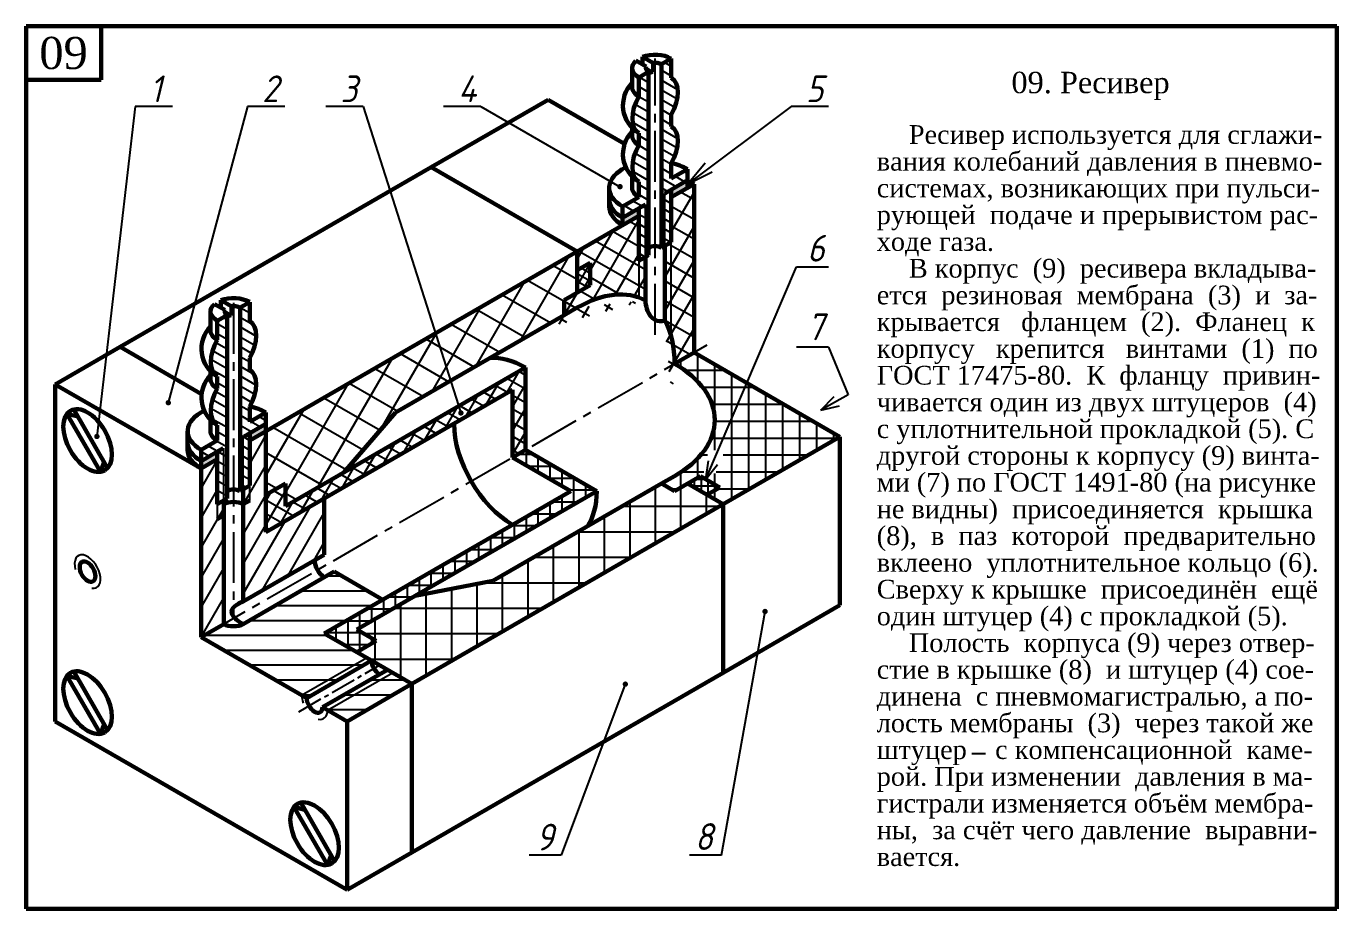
# Model space of a CAD drawing. Header units: millimetres. Extents: x -255 to 513, y 132 to 472.
# Drawn here: x -255 to -10, y 132 to 297 of the extents above; entities that cross this region are included whole.
import ezdxf

# ---------------------------------------------------------------- set-up
doc = ezdxf.new("R2010")
doc.units = ezdxf.units.MM
doc.header["$LTSCALE"] = 0.5
doc.linetypes.add('CENTER2', pattern=[28.575, 19.05, -3.175, 3.175, -3.175])
doc.linetypes.add('осевая2', pattern=[28.575, 19.05, -3.175, 3.175, -3.175])
doc.styles.get("Standard").update_dxf_attribs({"font": 'isocpeui.ttf', "width": 0.9})
doc.styles.add('стиль1', font='TIMES.TTF')
pattern_1 = [(150, (4, -14), (-0.79375, -1.374815), [])]

msp = doc.modelspace()

# ---------------------------------------------------------------- hatches: boundary and pattern name
at = {"lineweight": -3}
h = msp.add_hatch(dxfattribs=at)
h.set_pattern_fill('ANSI31', color=256, scale=0.5, angle=105, style=0)
h.set_pattern_definition(pattern_1)
edge = h.paths.add_edge_path()
edge.add_ellipse((-137.44, 273.09), major_axis=(-3, -5.2), ratio=0.57735, start_angle=450.6761, end_angle=539.4153)
edge.add_line((-134.41, 278.27), (-134.41, 280.51))
edge.add_ellipse((-137.44, 282.19), major_axis=(-3, -5.2), ratio=0.57735, start_angle=90.5847, end_angle=179.4153)
edge.add_line((-134.41, 287.37), (-134.41, 290.94))
edge.add_line((-134.41, 290.94), (-136.23, 289.89))
edge.add_line((-136.23, 289.89), (-136.23, 255.59))
edge.add_line((-136.23, 255.59), (-135.62, 255.94))
edge.add_line((-135.62, 255.94), (-135.62, 265.74))
edge.add_line((-135.62, 265.74), (-131.38, 268.19))
edge.add_line((-131.38, 268.19), (-131.38, 270.29))
edge.add_line((-131.38, 270.29), (-134.41, 268.54))
edge.add_line((-134.41, 268.54), (-134.41, 271.42))
edge.add_ellipse((-137.44, 266.79), major_axis=(-8.57, 0), ratio=0.57735, start_angle=225, end_angle=249.2614)
edge = h.paths.add_edge_path()
edge.add_line((-138.65, 288.49), (-140.47, 287.44))
edge.add_line((-140.47, 287.44), (-140.47, 283.87))
edge.add_ellipse((-137.44, 282.19), major_axis=(-3, -5.2), ratio=0.57735, start_angle=270.5847, end_angle=359.4153)
edge.add_line((-140.47, 277.01), (-140.47, 274.77))
edge.add_ellipse((-137.44, 273.09), major_axis=(-3, -5.2), ratio=0.57735, start_angle=270.5847, end_angle=359.4153)
edge.add_line((-140.47, 267.91), (-140.47, 265.04))
edge.add_line((-140.47, 265.04), (-143.5, 263.29))
edge.add_line((-143.5, 263.29), (-143.5, 261.19))
edge.add_line((-143.5, 261.19), (-139.26, 263.64))
edge.add_line((-139.26, 263.64), (-139.26, 253.84))
edge.add_line((-139.26, 253.84), (-138.65, 254.19))
edge.add_line((-138.65, 254.19), (-138.65, 288.49))
h.paths.add_polyline_path([(-139.26, 263.64), (-140.47, 262.94), (-140.47, 253.14), (-139.26, 253.84)])
h.paths.add_polyline_path([(-134.41, 266.44), (-135.62, 265.74), (-135.62, 255.94), (-134.41, 256.64)], flags=17)
h = msp.add_hatch(dxfattribs=at)
h.set_pattern_fill('ANSI37', angle=15, style=0)
h.set_pattern_definition([(60, (-285, 112), (-2.74963, 1.5875), []), (150, (-285, 112), (-1.5875, -2.74963), [])])
h.paths.add_polyline_path([(-134.41, 256.64), (-135.62, 255.94), (-135.62, 253.14), (-134.41, 253.84)], flags=17)
edge = h.paths.add_edge_path()
edge.add_line((-134.41, 253.84), (-135.62, 253.14))
edge.add_line((-135.62, 253.14), (-135.62, 242))
edge.add_ellipse((-151.99, 223.39), major_axis=(-12.86, -22.27), ratio=0.57735, start_angle=135, end_angle=160.8419, ccw=False)
edge.add_line((-133.8, 233.89), (-130.16, 235.99))
edge.add_line((-130.16, 235.99), (-130.16, 267.49))
edge.add_line((-130.16, 267.49), (-134.41, 265.04))
edge.add_line((-134.41, 265.04), (-134.41, 256.64))
edge.add_line((-134.41, 256.64), (-134.41, 253.84))
h.paths.add_polyline_path([(-140.47, 250.34), (-139.26, 251.04), (-139.26, 253.84), (-140.47, 253.14)], flags=17)
edge = h.paths.add_edge_path()
edge.add_line((-140.47, 253.14), (-140.47, 261.54))
edge.add_line((-140.47, 261.54), (-151.99, 254.89))
edge.add_line((-151.99, 254.89), (-151.99, 251.39))
edge.add_line((-151.99, 251.39), (-149.56, 252.79))
edge.add_line((-149.56, 252.79), (-149.56, 248.59))
edge.add_line((-149.56, 248.59), (-154.41, 245.79))
edge.add_line((-154.41, 245.79), (-154.41, 242.99))
edge.add_line((-154.41, 242.99), (-151.99, 244.39))
edge.add_ellipse((-151.99, 223.39), major_axis=(12.86, 22.27), ratio=0.57735, start_angle=0.573, end_angle=45, ccw=False)
edge.add_line((-139.26, 245.74), (-139.26, 251.04))
edge.add_line((-139.26, 251.04), (-140.47, 250.34))
edge.add_line((-140.47, 250.34), (-140.47, 253.14))
h = msp.add_hatch(color=7)
h.paths.add_polyline_path([(-140.47, 261.54), (-140.47, 262.94), (-143.5, 261.19), (-143.5, 259.79)])
h.paths.add_polyline_path([(-131.38, 266.79), (-131.38, 268.19), (-134.41, 266.44), (-134.41, 265.04)])
h = msp.add_hatch(dxfattribs=at)
h.set_pattern_fill('ANSI37', scale=1.5, angle=15, style=0)
h.set_pattern_definition([(60, (-285, 112), (-4.12445, 2.38125), []), (150, (-285, 112), (-2.38125, -4.12445), [])])
h.paths.add_polyline_path([(-154.41, 242.99), (-154.41, 245.79), (-151.99, 247.19), (-151.99, 254.89), (-210.18, 221.29), (-210.18, 209.39), (-206.55, 211.49), (-206.55, 207.29), (-195.64, 213.59), (-185.94, 224.79)])
h = msp.add_hatch(dxfattribs=at)
h.set_pattern_fill('ANSI37', scale=0.4, angle=15, style=0)
h.set_pattern_definition([(60, (-285, 112), (-1.099852, 0.635), []), (150, (-285, 112), (-0.635, -1.099852), [])])
h.paths.add_polyline_path([(-151.99, 247.19), (-149.56, 248.59), (-149.56, 252.79), (-151.99, 251.39)])
h = msp.add_hatch(dxfattribs=at)
h.set_pattern_fill('ANSI31', color=256, scale=0.5, angle=105, style=0)
h.set_pattern_definition(pattern_1)
edge = h.paths.add_edge_path()
edge.add_ellipse((-216.25, 227.59), major_axis=(-3, -5.2), ratio=0.57735, start_angle=450.6761, end_angle=539.4153)
edge.add_line((-213.22, 232.77), (-213.22, 235.01))
edge.add_ellipse((-216.25, 236.69), major_axis=(-3, -5.2), ratio=0.57735, start_angle=90.5847, end_angle=179.4153)
edge.add_line((-213.22, 241.87), (-213.22, 244.84))
edge.add_line((-213.22, 244.84), (-213.48, 245.29))
edge.add_line((-213.48, 245.29), (-215.03, 244.39))
edge.add_line((-215.03, 244.39), (-215.03, 210.09))
edge.add_line((-215.03, 210.09), (-213.22, 211.14))
edge.add_line((-213.22, 211.14), (-213.22, 220.92))
edge.add_line((-213.22, 220.92), (-210.18, 222.69))
edge.add_line((-210.18, 222.69), (-210.18, 224.79))
edge.add_line((-210.18, 224.79), (-213.22, 223.04))
edge.add_line((-213.22, 223.04), (-213.22, 225.92))
edge.add_ellipse((-216.25, 221.29), major_axis=(-8.57, 0), ratio=0.57735, start_angle=225, end_angle=249.2614)
edge = h.paths.add_edge_path()
edge.add_line((-217.46, 242.99), (-219.28, 241.94))
edge.add_line((-219.28, 241.94), (-219.28, 238.37))
edge.add_ellipse((-216.25, 236.69), major_axis=(-3, -5.2), ratio=0.57735, start_angle=270.5847, end_angle=359.4153)
edge.add_line((-219.28, 231.51), (-219.28, 229.27))
edge.add_ellipse((-216.25, 227.59), major_axis=(-3, -5.2), ratio=0.57735, start_angle=270.5847, end_angle=359.4153)
edge.add_line((-219.28, 222.41), (-219.28, 219.54))
edge.add_line((-219.28, 219.54), (-222.31, 217.79))
edge.add_line((-222.31, 217.79), (-222.31, 215.69))
edge.add_line((-222.31, 215.69), (-219.28, 217.44))
edge.add_line((-219.28, 217.44), (-219.28, 207.72))
edge.add_line((-219.28, 207.72), (-219.25, 207.66))
edge.add_line((-219.25, 207.66), (-217.46, 208.69))
edge.add_line((-217.46, 208.69), (-217.46, 242.99))
h = msp.add_hatch(dxfattribs=at)
h.set_pattern_fill('ANSI31', scale=0.7, angle=15, style=0)
h.set_pattern_definition([(60, (-252.62, 130.2916), (-1.92474, 1.11125), [])])
h.paths.add_polyline_path([(-206.55, 207.29), (-206.55, 211.49), (-210.18, 209.39), (-210.18, 202.39), (-164.11, 228.99), (-164.11, 216.39), (-161.69, 217.79), (-161.69, 233.19)])
h = msp.add_hatch(dxfattribs=at)
h.set_pattern_fill('ANSI31', scale=0.7, angle=105, style=0)
h.set_pattern_definition([(150, (-252.62, 130.2916), (-1.11125, -1.92474), [])])
h.paths.add_polyline_path([(-164.11, 228.99), (-164.11, 216.39), (-161.69, 217.79), (-161.69, 233.19), (-206.55, 207.29), (-206.55, 211.49), (-210.18, 209.39), (-210.18, 202.39)])
h = msp.add_hatch(color=7)
h.paths.add_polyline_path([(-210.18, 221.29), (-210.18, 222.69), (-213.22, 220.92), (-213.22, 219.54)])
h.paths.add_polyline_path([(-222.31, 215.69), (-222.31, 214.29), (-219.28, 216.04), (-219.28, 217.44)])
h = msp.add_hatch(dxfattribs=at)
h.set_pattern_fill('ANSI37', scale=0.7, angle=45, style=0)
h.set_pattern_definition([(90, (-252.62, 130.2916), (-2.2225, 5e-16), []), (180, (-252.62, 130.2916), (-5e-16, -2.2225), [])])
h.paths.add_polyline_path([(-148.35, 210.09), (-161.69, 217.79), (-164.11, 216.39), (-153.2, 210.09), (-199.27, 183.49), (-193.21, 179.99), (-189.57, 182.09), (-193.21, 184.19), (-182.3, 190.49)])
h = msp.add_hatch(dxfattribs=at)
h.set_pattern_fill('ANSI37', scale=1.5, angle=45, style=0)
h.set_pattern_definition([(90, (-285, 112), (-4.7625, 9e-16), []), (180, (-285, 112), (-9e-16, -4.7625), [])])
h.paths.add_polyline_path([(-124.71, 207.64), (-131.38, 211.49), (-133.8, 210.09), (-136.23, 211.49), (-167.75, 193.29), (-182.3, 190.49), (-193.21, 184.19), (-189.57, 182.09), (-193.21, 179.99), (-190.44, 178.39), (-182.91, 174.04)])
h = msp.add_hatch(dxfattribs=at)
h.set_pattern_fill('ANSI37', scale=0.4, angle=45, style=0)
h.set_pattern_definition([(90, (-285, 112), (-1.27, 2e-16), []), (180, (-285, 112), (-2e-16, -1.27), [])])
h.paths.add_polyline_path([(-127.74, 209.39), (-125.31, 210.79), (-128.95, 212.89), (-131.38, 211.49)])

# ---------------------------------------------------------------- linework, layer by layer
at = {"color": 7, "lineweight": 60}
for p, q in [((-255, 132), (-255, 297)), ((-255, 297), (-10, 297)), ((-241, 287), (-241, 297)), ((-10, 297), (-10, 132)), ((-141.73, 289.19), (-141.73, 285.62)), ((-141.01, 290.56), (-139.09, 289.45)), ((-139.8, 291.26), (-139.8, 289.86)), ((-137.88, 290.15), (-139.8, 291.26)), ((-134.41, 290.94), (-136.23, 289.89)), ((-136.23, 289.89), (-136.23, 255.59)), ((-134.41, 287.37), (-134.41, 290.94)), ((-255, 287), (-241, 287)), ((-138.65, 288.49), (-140.47, 287.44)), ((-140.47, 283.87), (-140.47, 287.44)), ((-138.65, 254.19), (-138.65, 288.49)), ((-179.27, 270.64), (-157.44, 283.24)), ((-157.44, 283.24), (-143.13, 274.98)), ((-134.41, 278.27), (-134.41, 280.51)), ((-141.73, 277.99), (-141.73, 276.55)), ((-140.47, 274.77), (-140.47, 277.01)), ((-237.46, 237.04), (-179.27, 270.64)), ((-179.27, 270.64), (-151.99, 254.89)), ((-134.41, 268.54), (-134.41, 271.41)), ((-134.41, 268.54), (-131.38, 270.29)), ((-131.38, 270.29), (-131.38, 268.19)), ((-141.73, 268.89), (-141.73, 266.79)), ((-140.47, 265.04), (-140.47, 267.91)), ((-135.62, 265.74), (-131.38, 268.19)), ((-130.16, 267.49), (-134.41, 265.04)), ((-131.38, 268.19), (-131.38, 266.79)), ((-130.48, 267.68), (-130.16, 267.49)), ((-130.16, 235.99), (-130.16, 267.49)), ((-146.01, 266.79), (-146.01, 263.29)), ((-143.5, 263.29), (-140.47, 265.04)), ((-134.41, 256.64), (-134.41, 266.44)), ((-139.26, 263.64), (-143.5, 261.19)), ((-143.5, 261.19), (-143.5, 263.29)), ((-140.47, 253.14), (-140.47, 262.94)), ((-140.47, 261.54), (-151.99, 254.89)), ((-143.5, 261.19), (-143.5, 259.79)), ((-213.22, 219.54), (-151.99, 254.89)), ((-151.99, 254.89), (-151.99, 247.19)), ((-136.23, 255.59), (-134.41, 256.64)), ((-135.62, 242), (-135.62, 255.94)), ((-151.99, 251.39), (-149.56, 252.79)), ((-149.56, 252.79), (-149.56, 248.59)), ((-140.47, 253.14), (-138.65, 254.19)), ((-139.26, 253.84), (-139.26, 245.74)), ((-149.56, 248.59), (-154.41, 245.79)), ((-219.82, 245.06), (-217.9, 243.95)), ((-216.69, 244.65), (-218.61, 245.76)), ((-218.61, 245.76), (-218.61, 244.36)), ((-213.22, 245.44), (-215.03, 244.39)), ((-213.22, 241.87), (-213.22, 245.44)), ((-154.41, 245.79), (-154.41, 242.99)), ((-220.53, 243.69), (-220.53, 240.12)), ((-217.46, 242.99), (-219.28, 241.94)), ((-217.46, 208.69), (-217.46, 242.99)), ((-215.03, 244.39), (-215.03, 210.09)), ((-185.94, 224.79), (-154.41, 242.99)), ((-154.41, 242.99), (-151.99, 244.39)), ((-219.28, 238.37), (-219.28, 241.94)), ((-249.59, 230.04), (-237.46, 237.04)), ((-237.46, 237.04), (-222.21, 228.24)), ((-133.8, 233.89), (-130.16, 235.99)), ((-102.88, 220.24), (-130.16, 235.99)), ((-213.22, 232.77), (-213.22, 235.01)), ((-161.69, 233.19), (-206.55, 207.29)), ((-161.69, 217.79), (-161.69, 233.19)), ((-220.53, 232.49), (-220.53, 231.05)), ((-219.28, 229.27), (-219.28, 231.51)), ((-249.59, 167.04), (-249.59, 230.04)), ((-249.59, 230.04), (-222.31, 214.29)), ((-210.18, 202.39), (-164.11, 228.99)), ((-164.11, 228.99), (-164.11, 216.39)), ((-213.22, 223.04), (-213.22, 225.91)), ((-247.38, 224.55), (-241.11, 213.7)), ((-247.38, 224.55), (-245.36, 224.03)), ((-246.12, 225.35), (-239.79, 214.39)), ((-220.53, 223.39), (-220.53, 221.29)), ((-213.22, 223.04), (-210.18, 224.79)), ((-210.18, 224.79), (-210.18, 222.69)), ((-185.94, 224.79), (-195.64, 213.59)), ((-224.82, 221.29), (-224.82, 217.79)), ((-219.28, 219.54), (-219.28, 222.41)), ((-214.28, 220.31), (-210.18, 222.69)), ((-213.22, 211.14), (-213.22, 220.94)), ((-210.18, 222.69), (-210.18, 221.29)), ((-210.18, 221.29), (-210.18, 202.39)), ((-222.31, 217.79), (-219.28, 219.54)), ((-218.16, 218.09), (-222.31, 215.69)), ((-124.71, 207.64), (-102.88, 220.24)), ((-102.88, 188.74), (-102.88, 220.24)), ((-222.31, 215.69), (-222.31, 217.79)), ((-219.28, 216.04), (-222.31, 214.29)), ((-222.31, 215.69), (-222.31, 214.29)), ((-219.28, 207.64), (-219.28, 217.44)), ((-164.11, 216.39), (-161.69, 217.79)), ((-153.2, 210.09), (-164.11, 216.39)), ((-161.69, 217.79), (-148.35, 210.09)), ((-241.11, 213.7), (-240.42, 215.48)), ((-222.31, 214.29), (-222.31, 182.79)), ((-215.03, 210.09), (-213.22, 211.14)), ((-210.18, 209.39), (-206.55, 211.49)), ((-206.55, 211.49), (-206.55, 207.29)), ((-167.75, 193.29), (-136.23, 211.49)), ((-136.23, 211.49), (-133.8, 212.89)), ((-133.8, 210.09), (-136.23, 211.49)), ((-128.95, 212.89), (-133.8, 210.09)), ((-131.38, 211.49), (-124.71, 207.64)), ((-125.31, 210.79), (-128.95, 212.89)), ((-127.74, 209.39), (-125.31, 210.79)), ((-219.28, 207.64), (-217.46, 208.69)), ((-218.07, 208.34), (-218.07, 185.24)), ((-214.43, 189.44), (-214.43, 210.44)), ((-214.43, 207.64), (-213.22, 208.34)), ((-199.27, 183.49), (-153.2, 210.09)), ((-199.27, 198.19), (-199.27, 208.69)), ((-148.35, 210.09), (-182.3, 190.49)), ((-182.91, 174.04), (-124.71, 207.64)), ((-124.71, 207.64), (-124.71, 176.14)), ((-219.28, 204.84), (-218.07, 205.54)), ((-199.27, 198.19), (-214.43, 189.44)), ((-214.43, 185.24), (-197.45, 195.04)), ((-197.45, 195.04), (-188.36, 189.79)), ((-167.75, 193.29), (-182.3, 190.49)), ((-193.21, 184.19), (-182.3, 190.49)), ((-124.71, 176.14), (-102.88, 188.74)), ((-222.31, 182.79), (-218.07, 185.24)), ((-189.57, 182.09), (-193.21, 184.19)), ((-222.31, 182.79), (-202.57, 171.39)), ((-199.27, 183.49), (-190.44, 178.39)), ((-193.21, 179.99), (-189.57, 182.09)), ((-202.57, 171.39), (-190.44, 178.39)), ((-199.62, 169.69), (-187.49, 176.69)), ((-190.44, 178.39), (-182.91, 174.04)), ((-247.38, 175.55), (-241.11, 164.7)), ((-247.38, 175.55), (-245.36, 175.03)), ((-246.12, 176.35), (-239.79, 165.39)), ((-182.91, 174.04), (-195.03, 167.04)), ((-124.71, 176.14), (-182.91, 142.54)), ((-182.91, 174.04), (-182.91, 142.54)), ((-199.62, 169.69), (-195.03, 167.04)), ((-195.03, 135.54), (-249.59, 167.04)), ((-195.03, 167.04), (-195.03, 135.54)), ((-241.11, 164.7), (-240.42, 166.48)), ((-204.95, 151.05), (-198.68, 140.2)), ((-204.95, 151.05), (-202.92, 150.53)), ((-203.68, 151.85), (-197.36, 140.89)), ((-182.91, 142.54), (-195.03, 135.54)), ((-198.68, 140.2), (-197.99, 141.98)), ((-10, 132), (-255, 132))]:
    msp.add_line(p, q, dxfattribs=at)
at = {"color": 7, "lineweight": 50}
for p, q in [((-137.88, 288.4), (-139.15, 289.14)), ((-137.88, 290.15), (-137.88, 288.4)), ((-216.69, 242.9), (-217.96, 243.64)), ((-216.69, 244.65), (-216.69, 242.9))]:
    msp.add_line(p, q, dxfattribs=at)
at = {"color": 7, "linetype": 'осевая2', "lineweight": -3}
for p, q in [((-137.44, 239.32), (-137.44, 290.98)), ((-216.25, 245.3), (-216.25, 186.47)), ((-222.31, 182.79), (-127.7, 237.41))]:
    msp.add_line(p, q, dxfattribs=at)
at = {"color": 7, "lineweight": -3}
for p, q in [((-234.66, 282), (-241.79, 220.3)), ((-227.66, 282), (-234.66, 282)), ((-213.66, 282), (-228.44, 226.61)), ((-206.66, 282), (-213.66, 282)), ((-192, 282), (-199, 282)), ((-192, 282), (-173.74, 224.69)), ((-170, 282), (-177, 282)), ((-170, 282), (-144, 267)), ((-112, 282), (-131.38, 267.49)), ((-105, 282), (-112, 282)), ((-131.38, 267.49), (-128.09, 271.45)), ((-131.38, 267.49), (-126.78, 269.79)), ((-135.62, 255.94), (-135.62, 265.74)), ((-139.26, 253.84), (-139.26, 263.64)), ((-134.41, 238.92), (-134.41, 256.64)), ((-140.47, 253.14), (-140.47, 246.29)), ((-127.94, 212.31), (-110.99, 252)), ((-110.99, 252), (-105, 252)), ((-129.43, 230.52), (-129.43, 235.56)), ((-105, 237), (-111, 237)), ((-105, 237), (-101.35, 228.07)), ((-132.6, 233.15), (-132.6, 234.59)), ((-126.25, 217.77), (-126.25, 233.73)), ((-124.38, 232.65), (-131.88, 232.65)), ((-123.08, 208.58), (-123.08, 231.9)), ((-118.88, 229.47), (-128.53, 229.47)), ((-119.9, 210.42), (-119.9, 230.07)), ((-116.72, 212.25), (-116.72, 228.23)), ((-101.35, 228.07), (-106.45, 225.2)), ((-113.38, 226.3), (-126.77, 226.3)), ((-113.55, 214.08), (-113.55, 226.4)), ((-106.45, 225.2), (-103.94, 227.75)), ((-106.45, 225.2), (-102.97, 226.02)), ((-107.88, 223.12), (-126.27, 223.12)), ((-110.38, 215.92), (-110.38, 224.57)), ((-107.2, 217.75), (-107.2, 222.73)), ((-218.07, 208.34), (-218.07, 218.14)), ((-214.43, 210.44), (-214.43, 220.24)), ((-213.22, 215.21), (-210.18, 220.46)), ((-103.39, 219.95), (-126.97, 219.95)), ((-222.31, 210.57), (-219.28, 215.82)), ((-129.43, 212.62), (-129.43, 216.26)), ((-127.61, 216.78), (-128.96, 216.78)), ((-127.94, 212.31), (-127.45, 215.77)), ((-108.89, 216.78), (-124.68, 216.78)), ((-214.43, 207.55), (-210.18, 214.9)), ((-128.34, 213.6), (-132.65, 213.6)), ((-132.6, 210.79), (-132.6, 213.63)), ((-127.94, 212.31), (-125.78, 215.06)), ((-114.39, 213.6), (-126.03, 213.6)), ((-213.22, 208.34), (-213.22, 211.14)), ((-135.78, 211.23), (-135.78, 211.75)), ((-222.31, 205.02), (-219.28, 210.27)), ((-214.43, 202), (-210.18, 209.35)), ((-133.22, 210.43), (-134.38, 210.43)), ((-222.31, 199.46), (-218.07, 206.81)), ((-219.28, 207.64), (-219.28, 204.84)), ((-210.87, 191.5), (-201.77, 207.25)), ((-206.05, 194.28), (-199.27, 206.02)), ((-214.43, 190.89), (-206.59, 204.47)), ((-214.43, 196.44), (-210.18, 203.79)), ((-222.31, 193.9), (-218.07, 201.25)), ((-222.31, 188.35), (-218.07, 195.7)), ((-195.98, 194.19), (-198.93, 194.19)), ((-191.16, 191.41), (-203.74, 191.41)), ((-222.31, 182.79), (-218.07, 190.14)), ((-190.37, 188.63), (-208.56, 188.63)), ((-125, 142), (-116.88, 187.58)), ((-195.18, 185.85), (-213.37, 185.85)), ((-198.55, 183.08), (-221.82, 183.08)), ((-193.74, 180.3), (-217.99, 180.3)), ((-203.52, 171.94), (-191.39, 178.94)), ((-191.96, 177.52), (-213.18, 177.52)), ((-196.77, 174.74), (-208.37, 174.74)), ((-198.67, 169.14), (-186.54, 176.14)), ((-184.12, 174.74), (-190.86, 174.74)), ((-143, 174), (-155, 142)), ((-201.58, 171.96), (-203.55, 171.96)), ((-186.5, 171.96), (-195.68, 171.96)), ((-191.32, 169.19), (-198.74, 169.19)), ((-155, 142), (-161, 142)), ((-125, 142), (-131, 142))]:
    msp.add_line(p, q, dxfattribs=at)
at = {"color": 7}
for p, q in [((-139.26, 263.64), (-139.26, 263.64)), ((-139.26, 253.84), (-138.65, 254.19)), ((-213.22, 244.84), (-213.48, 245.29)), ((-129.88, 235.82), (-130.45, 235.82)), ((-210.18, 221.29), (-213.22, 219.54)), ((-104.03, 219.58), (-104.03, 220.9)), ((-126.25, 211.33), (-126.25, 213.37)), ((-126.25, 208.53), (-126.25, 210.25)), ((-119.89, 210.43), (-125.95, 210.43)), ((-219.25, 207.66), (-219.28, 207.72)), ((-214.43, 207.55), (-214.35, 207.69)), ((-201.24, 197.05), (-199.27, 200.47)), ((-218.07, 185.24), (-218.07, 185.24)), ((-78.23, 161.04), (-75.7, 161.04))]:
    msp.add_line(p, q, dxfattribs=at)
at = {"color": 7, "linetype": 'CENTER2', "lineweight": -3, "ltscale": 0.5}
msp.add_line((-204.02, 168.85), (-188.97, 177.54), dxfattribs=at)
at = {"color": 7, "const_width": 0.5}
for points in [[(-144.25, 267, 1), (-143.75, 267, 1)], [(-228.69, 226.61, 1), (-228.19, 226.61, 1)], [(-173.99, 224.69, 1), (-173.49, 224.69, 1)], [(-242.04, 220.3, 1), (-241.54, 220.3, 1)], [(-117.13, 187.58, 1), (-116.63, 187.58, 1)], [(-143.25, 174, 1), (-142.75, 174, 1)]]:
    msp.add_lwpolyline(points, format="xyb", close=True, dxfattribs=at)
at = {"color": 7, "lineweight": 60}
for centre in [(-137.44, 282.19), (-137.44, 273.09), (-216.25, 236.69), (-216.25, 227.59)]:
    msp.add_arc(centre, 6, 135.5867, 239.6624, dxfattribs=at)
for centre, major_axis, start_param, end_param in [((-137.44, 289.19), (-4.29, 0), 3.926991, 5.296429), ((-137.44, 289.19), (-4.29, 0), 5.699145, 7.068583), ((-137.44, 289.19), (-1.71, 0), 6.021386, 7.068583), ((-137.44, 289.19), (-1.71, 0), 3.926991, 4.974188), ((-137.44, 282.19), (-3, -5.2), 1.581001, 3.131388), ((-137.44, 285.62), (-4.29, 0), 6.283185, 7.068583), ((-137.44, 282.19), (-3, -5.2), 4.722594, 6.272981), ((-137.44, 273.09), (-3, -5.2), 7.864186, 9.414573), ((-137.44, 273.09), (-3, -5.2), 4.722594, 6.272981), ((-137.44, 276.52), (-4.29, 0), 6.276118, 7.068583), ((-137.44, 266.79), (-8.57, 0), 5.403173, 7.068583), ((-137.44, 266.79), (-8.57, 0), 3.926991, 4.350432), ((-137.44, 264.69), (-8.57, 0), 6.283185, 7.068583), ((-137.44, 266.79), (-4.29, 0), 0, 0.785398), ((-137.44, 263.29), (-8.57, 0), 6.283185, 7.068583), ((-137.44, 254.89), (-1.71, 0), 3.926991, 5.497787), ((-151.99, 223.39), (12.86, 22.27), 0.010001, 0.785398), ((-216.25, 243.69), (-4.29, 0), 5.699145, 7.068583), ((-216.25, 243.69), (-4.29, 0), 3.926991, 5.296429), ((-216.25, 243.69), (-1.71, 0), 3.926991, 4.974188), ((-216.25, 240.12), (-4.29, 0), 6.283185, 7.068583), ((-216.25, 236.69), (-3, -5.2), 1.581001, 3.131388), ((-151.99, 223.39), (-12.86, -22.27), 2.356194, 2.807221), ((-216.25, 236.69), (-3, -5.2), 4.722594, 6.272981), ((-216.25, 227.59), (-3, -5.2), 7.864186, 9.414573), ((-161.69, 217.79), (9.43, -16.33), 2.356194, 2.873344), ((-151.99, 223.39), (-25.72, 0), 2.356194, 3.926991), ((-216.25, 231.02), (-4.29, 0), 6.276118, 7.068583), ((-216.25, 227.59), (-3, -5.2), 4.722594, 6.272981), ((-216.25, 221.29), (-8.57, 0), 3.926991, 4.350432), ((-216.25, 221.29), (-8.57, 0), 5.403173, 7.068583), ((-216.25, 221.29), (-4.29, 0), 0, 0.785398), ((-164.11, 216.39), (7.72, -13.36), 3.926991, 5.497787), ((-216.25, 219.19), (-8.57, 0), 6.283185, 7.068583), ((-216.25, 217.79), (-8.57, 0), 6.283185, 7.068583), ((-216.25, 209.39), (-1.71, 0), 3.926991, 5.497787), ((-161.69, 217.79), (9.43, -16.33), 6.551434, 7.068583), ((-216.25, 206.59), (-2.57, 0), 3.926991, 5.497787), ((-199.27, 196.09), (1.29, -2.23), 3.926991, 5.497787), ((-216.25, 186.29), (-2.57, 0), 0.785398, 2.356194), ((-188.97, 177.54), (1.04, -1.81), 3.926991, 5.497787), ((-201.09, 170.54), (1.04, -1.81), 3.926991, 7.068583)]:
    msp.add_ellipse(centre, major_axis=major_axis, ratio=0.57735, start_param=start_param, end_param=end_param, dxfattribs=at)
at = {"color": 7, "lineweight": 50}
for centre, start_param, end_param in [((-137.44, 289.19), 6.021386, 7.068583), ((-137.44, 287.45), 4.974188, 5.497787), ((-216.25, 243.69), 6.021386, 7.068583), ((-216.25, 241.95), 4.974188, 5.497787)]:
    msp.add_ellipse(centre, major_axis=(-1.71, 0), ratio=0.57735, start_param=start_param, end_param=end_param, dxfattribs=at)
at = {"color": 7, "lineweight": 60}
for centre, major_axis in [((-243.53, 219.54), (3.21, -5.57)), ((-243.53, 195.04), (1.04, -1.81)), ((-243.53, 170.54), (3.21, -5.57)), ((-201.09, 146.04), (3.21, -5.57))]:
    msp.add_ellipse(centre, major_axis=major_axis, ratio=0.57735, dxfattribs=at)
at = {"color": 7, "lineweight": -3}
for centre, start_param, end_param in [((-243.53, 195.04), 5.831384, 10.541996), ((-201.09, 170.54), 3.926991, 4.415277), ((-201.09, 170.54), 5.771247, 7.068583)]:
    msp.add_ellipse(centre, major_axis=(1.71, -2.97), ratio=0.57735, start_param=start_param, end_param=end_param, dxfattribs=at)
at = {"color": 7, "lineweight": 60}
for points in [[(-139.26, 245.74), (-138.27, 242.78), (-136.61, 241.85), (-135.62, 242)], [(-214.43, 189.44), (-215.64, 188.84), (-216.61, 187.59), (-216.03, 186.37), (-214.43, 185.24)]]:
    msp.add_spline(points, degree=3, dxfattribs=at)

# ---------------------------------------------------------------- texts
at = {"color": 7, "lineweight": 60, "style": 'стиль1'}
msp.add_text('09', height=6, dxfattribs=at).set_placement((-252.55, 289))
at = {"color": 7, "lineweight": -3, "width": 0.9}
for s, p in [('1', (-231.89, 282.8)), ('2', (-210.89, 282.8)), ('3', (-196.24, 282.8)), ('4', (-174.24, 282.8)), ('5', (-109.24, 282.8)), ('6', (-109, 253)), ('7', (-109.01, 238.3)), ('9', (-159.7, 142.9)), ('8', (-130, 143))]:
    msp.add_text(s, height=5, dxfattribs=at).set_placement(p)
at = {"color": 7, "style": 'стиль1'}
for s, height, p in [('09. Ресивер', 4, (-70.82, 284.48)), ('Ресивер используется для сглажи-', 3.5, (-90, 275)), ('вания колебаний давления в пневмо-', 3.5, (-96, 270)), ('системах, возникающих при пульси-', 3.5, (-96, 265)), ('рующей  подаче и прерывистом рас-', 3.5, (-96, 260)), ('ходе газа.', 3.5, (-96, 255)), ('В корпус  (9)  ресивера вкладыва-', 3.5, (-90, 250)), ('ется  резиновая  мембрана  (3)  и  за-', 3.5, (-96, 245)), ('крывается   фланцем  (2).  Фланец  к', 3.5, (-96, 240)), ('корпусу   крепится   винтами  (1)  по', 3.5, (-96, 235)), ('ГОСТ 17475-80.  К  фланцу  привин-', 3.5, (-96, 230)), ('чивается один из двух штуцеров  (4)', 3.5, (-96, 225)), ('с уплотнительной прокладкой (5). С', 3.5, (-96, 220)), ('другой стороны к корпусу (9) винта-', 3.5, (-96, 215)), ('ми (7) по ГОСТ 1491-80 (на рисунке', 3.5, (-96, 210)), ('не видны)  присоединяется  крышка', 3.5, (-96, 205)), ('(8),  в  паз  которой  предварительно', 3.5, (-96, 200)), ('вклеено  уплотнительное кольцо (6).', 3.5, (-96, 195)), ('Сверху к крышке  присоединён  ещё', 3.5, (-96, 190)), ('один штуцер (4) с прокладкой (5).', 3.5, (-96, 185)), ('Полость  корпуса (9) через отвер-', 3.5, (-90, 180)), ('стие в крышке (8)  и штуцер (4) сое-', 3.5, (-96, 175)), ('динена  с пневмомагистралью, а по-', 3.5, (-96, 170)), ('лость мембраны  (3)  через такой же', 3.5, (-96, 165)), ('штуцер    с компенсационной  каме-', 3.5, (-96, 160)), ('рой. При изменении  давления в ма-', 3.5, (-96, 155)), ('гистрали изменяется объём мембра-', 3.5, (-96, 150)), ('ны,  за счёт чего давление  выравни-', 3.5, (-96, 145)), ('вается.', 3.5, (-96, 140))]:
    msp.add_text(s, height=height, dxfattribs=at).set_placement(p)

doc.saveas('drawing.dxf')
